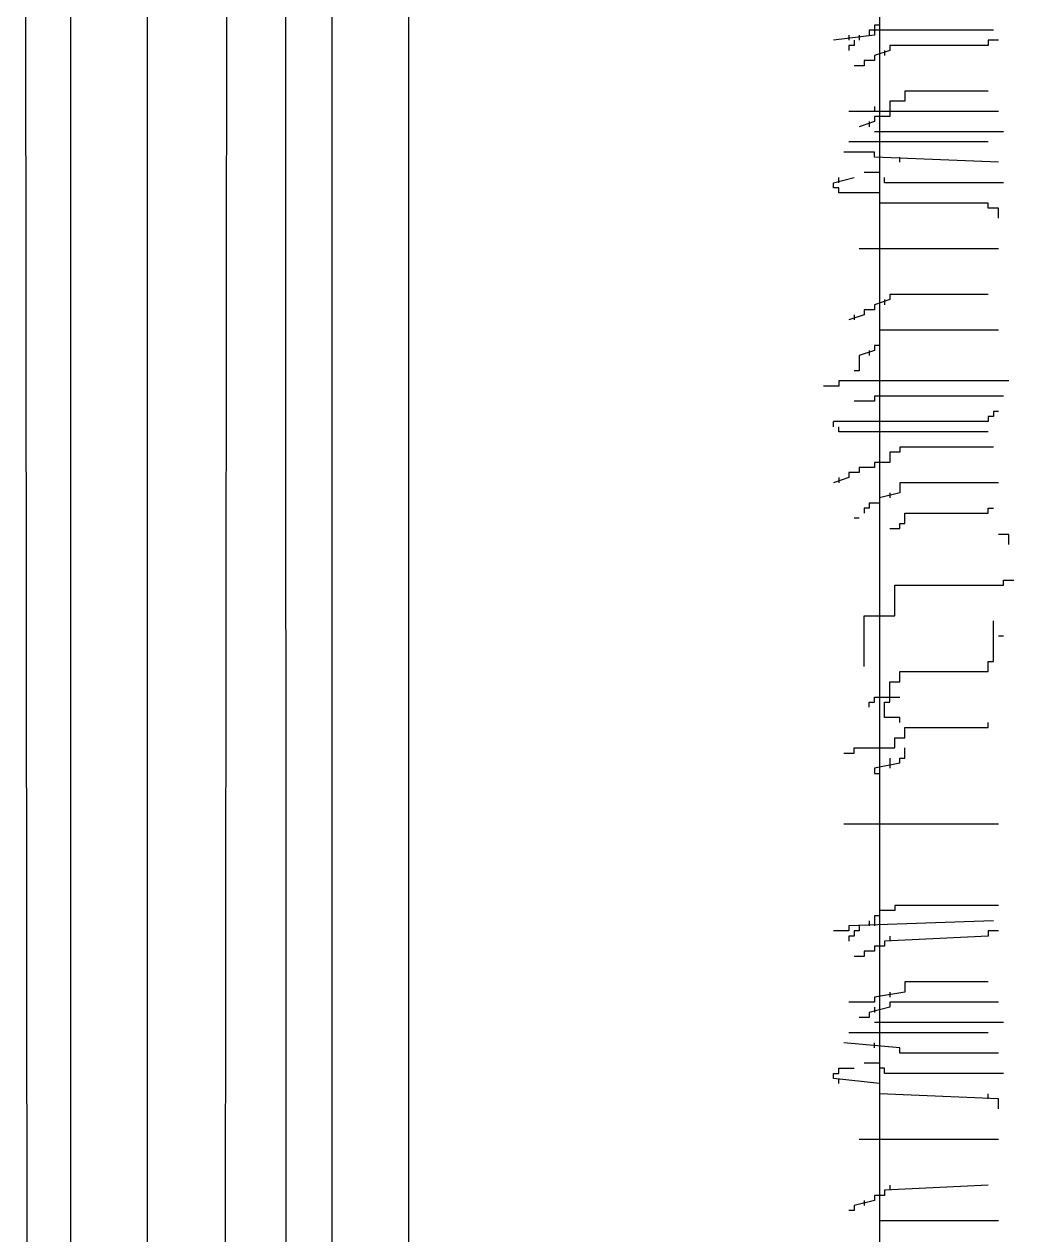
# Model space of a CAD drawing. Header units: inches. Extents: x 10.1 to 52.6, y 12.1 to 36.9.
# Drawn here: x 43.998 to 44.69, y 18.5 to 19.347 of the extents above; entities that cross this region are included whole.
import ezdxf

# ---------------------------------------------------------------- set-up
doc = ezdxf.new("R2010")
doc.units = ezdxf.units.IN
doc.header["$MEASUREMENT"] = 0
doc.layers.add('02', color=2, linetype='Continuous')
doc.layers.add('1', color=1, linetype='Continuous')

msp = doc.modelspace()

# ---------------------------------------------------------------- linework, layer by layer
at = {"layer": '02'}
for p, q in [((44.5967, 20.53423), (44.59657, 17.90905)), ((44.00075, 18.26497), (43.99838, 20.46385)), ((44.18155, 18.29173), (44.18117, 20.46385)), ((44.59301, 19.34685), (44.59301, 19.33973)), ((44.59657, 19.34685), (44.59301, 19.34685)), ((44.59301, 19.33973), (44.56451, 19.33617)), ((44.5752, 19.33973), (44.5752, 19.33617)), ((44.58233, 19.33973), (44.58233, 19.33617)), ((44.58945, 19.34329), (44.58945, 19.33973)), ((44.67625, 19.34329), (44.58945, 19.34329)), ((44.57876, 19.33262), (44.5752, 19.33262)), ((44.5752, 19.33262), (44.5752, 19.32906)), ((44.57876, 19.33617), (44.57876, 19.33262)), ((44.6037, 19.33262), (44.6037, 19.32906)), ((44.67269, 19.33262), (44.6037, 19.33262)), ((44.67269, 19.33617), (44.67269, 19.33262)), ((44.67981, 19.33617), (44.67269, 19.33617)), ((44.59301, 19.32194), (44.58589, 19.32194)), ((44.58589, 19.32194), (44.58589, 19.31838)), ((44.6037, 19.32906), (44.59301, 19.3255)), ((44.59301, 19.3255), (44.59301, 19.32194)), ((44.60014, 19.32906), (44.60014, 19.3255)), ((44.58589, 19.31838), (44.57876, 19.31838)), ((44.61439, 19.30059), (44.61439, 19.29348)), ((44.67269, 19.30059), (44.61439, 19.30059)), ((44.59301, 19.28992), (44.59301, 19.28636)), ((44.61439, 19.29348), (44.6037, 19.29348)), ((44.6037, 19.29348), (44.6037, 19.28281)), ((44.67981, 19.28636), (44.5752, 19.28636)), ((44.59301, 19.27925), (44.58233, 19.27569)), ((44.58945, 19.27925), (44.58945, 19.27569)), ((44.6037, 19.28281), (44.59301, 19.28281)), ((44.59301, 19.28281), (44.59301, 19.27925)), ((44.68337, 19.27213), (44.59301, 19.27213)), ((44.67269, 19.26502), (44.5752, 19.26502)), ((44.59301, 19.2579), (44.57164, 19.2579)), ((44.59301, 19.25434), (44.59301, 19.2579)), ((44.67981, 19.25079), (44.59301, 19.25434)), ((44.61082, 19.25079), (44.61082, 19.25434)), ((44.56451, 19.23655), (44.57876, 19.24011)), ((44.56451, 19.233), (44.56451, 19.23655)), ((44.56808, 19.23655), (44.56808, 19.24011)), ((44.59657, 19.24367), (44.58589, 19.24367)), ((44.60014, 19.23655), (44.60014, 19.24011)), ((44.68337, 19.23655), (44.60014, 19.23655)), ((44.56808, 19.233), (44.56451, 19.233)), ((44.56808, 19.22944), (44.56808, 19.233)), ((44.59657, 19.22944), (44.56808, 19.22944)), ((44.67269, 19.22232), (44.59657, 19.22232)), ((44.67269, 19.21877), (44.67269, 19.22232)), ((44.67981, 19.21877), (44.67269, 19.21877)), ((44.67981, 19.21165), (44.67981, 19.21877)), ((44.67981, 19.1903), (44.58233, 19.1903)), ((44.6037, 19.15472), (44.59301, 19.15117)), ((44.60014, 19.15472), (44.60014, 19.15117)), ((44.6037, 19.15828), (44.6037, 19.15472)), ((44.67269, 19.15828), (44.6037, 19.15828)), ((44.58589, 19.14405), (44.5752, 19.14049)), ((44.57876, 19.14405), (44.57876, 19.14049)), ((44.59301, 19.14761), (44.58589, 19.14761)), ((44.58589, 19.14761), (44.58589, 19.14405)), ((44.59301, 19.15117), (44.59301, 19.14761)), ((44.67981, 19.13338), (44.59657, 19.13338)), ((44.59301, 19.11915), (44.58233, 19.11559)), ((44.58945, 19.11915), (44.58945, 19.11559)), ((44.59657, 19.1227), (44.59301, 19.1227)), ((44.59301, 19.1227), (44.59301, 19.11915)), ((44.58233, 19.11559), (44.58233, 19.10491)), ((44.58233, 19.10491), (44.57876, 19.10491)), ((44.56808, 19.09424), (44.55739, 19.09424)), ((44.56808, 19.0978), (44.56808, 19.09424)), ((44.68693, 19.0978), (44.56808, 19.0978)), ((44.59301, 19.08713), (44.59301, 19.08357)), ((44.68337, 19.08713), (44.59301, 19.08713)), ((44.59301, 19.08357), (44.57876, 19.08357)), ((44.67625, 19.07645), (44.67625, 19.07289)), ((44.67981, 19.07645), (44.67625, 19.07645)), ((44.56451, 19.06578), (44.56451, 19.06934)), ((44.67269, 19.06934), (44.56451, 19.06934)), ((44.67269, 19.07289), (44.67269, 19.06934)), ((44.67625, 19.07289), (44.67269, 19.07289)), ((44.56808, 19.06222), (44.56808, 19.06578)), ((44.67269, 19.06222), (44.56808, 19.06222)), ((44.61082, 19.05155), (44.61082, 19.04799)), ((44.67625, 19.05155), (44.61082, 19.05155)), ((44.61082, 19.04799), (44.6037, 19.04799)), ((44.6037, 19.04799), (44.6037, 19.04087)), ((44.58233, 19.03376), (44.5752, 19.03376)), ((44.5752, 19.03376), (44.5752, 19.0302)), ((44.59301, 19.03732), (44.58233, 19.03732)), ((44.58233, 19.03732), (44.58233, 19.03376)), ((44.6037, 19.04087), (44.59301, 19.04087)), ((44.59301, 19.04087), (44.59301, 19.03732)), ((44.5752, 19.0302), (44.56451, 19.02664)), ((44.56808, 19.0302), (44.56808, 19.02664)), ((44.61082, 19.02664), (44.61082, 19.01953)), ((44.67981, 19.02664), (44.61082, 19.02664)), ((44.61082, 19.01953), (44.59657, 19.01597)), ((44.6037, 19.01953), (44.6037, 19.01597)), ((44.58945, 19.00885), (44.58589, 19.00885)), ((44.58589, 19.00885), (44.58589, 19.0053)), ((44.59657, 19.01241), (44.58945, 19.01241)), ((44.58945, 19.01241), (44.58945, 19.00885)), ((44.67269, 19.00885), (44.67625, 19.00885)), ((44.67269, 19.0053), (44.67269, 19.00885)), ((44.58233, 19.00174), (44.57876, 19.00174)), ((44.61439, 18.99818), (44.61439, 19.0053)), ((44.61439, 19.0053), (44.67269, 19.0053)), ((44.6037, 18.99462), (44.61082, 18.99462)), ((44.61082, 18.99462), (44.61082, 18.99818)), ((44.61082, 18.99818), (44.61439, 18.99818)), ((44.68693, 18.99046), (44.67981, 18.99046)), ((44.68693, 18.98334), (44.68693, 18.99046)), ((44.68337, 18.95844), (44.6905, 18.95844)), ((44.68337, 18.95488), (44.68337, 18.95844)), ((44.60726, 18.93353), (44.60726, 18.95488)), ((44.60726, 18.95488), (44.68337, 18.95488)), ((44.58589, 18.89795), (44.58589, 18.93353)), ((44.58589, 18.93353), (44.60726, 18.93353)), ((44.67625, 18.90151), (44.67625, 18.92997)), ((44.68337, 18.9193), (44.67981, 18.9193)), ((44.67269, 18.90151), (44.67625, 18.90151)), ((44.67269, 18.8944), (44.67269, 18.90151)), ((44.61082, 18.88728), (44.61082, 18.8944)), ((44.61082, 18.8944), (44.67269, 18.8944)), ((44.6037, 18.88728), (44.61082, 18.88728)), ((44.6037, 18.87305), (44.6037, 18.88728)), ((44.58945, 18.86949), (44.58945, 18.87305)), ((44.58945, 18.87305), (44.59301, 18.87305)), ((44.59301, 18.87305), (44.59301, 18.87661)), ((44.59301, 18.87661), (44.61082, 18.87661)), ((44.60014, 18.86238), (44.60014, 18.87305)), ((44.60014, 18.87305), (44.6037, 18.87305)), ((44.61082, 18.86238), (44.60014, 18.86238)), ((44.61082, 18.85882), (44.61082, 18.86238)), ((44.67269, 18.85526), (44.67269, 18.85882)), ((44.60726, 18.84814), (44.61439, 18.84814)), ((44.60726, 18.84103), (44.60726, 18.84814)), ((44.61439, 18.84814), (44.61439, 18.85526)), ((44.61439, 18.85526), (44.67269, 18.85526)), ((44.57876, 18.83747), (44.57876, 18.84103)), ((44.57876, 18.84103), (44.60726, 18.84103)), ((44.61439, 18.83391), (44.61439, 18.84103)), ((44.57164, 18.83747), (44.57876, 18.83747)), ((44.61082, 18.83036), (44.59301, 18.8268)), ((44.6037, 18.83391), (44.6037, 18.8268)), ((44.61082, 18.83036), (44.61082, 18.83391)), ((44.61082, 18.83391), (44.61439, 18.83391)), ((44.59301, 18.8268), (44.59301, 18.82324)), ((44.59301, 18.82324), (44.59657, 18.82324)), ((44.67981, 18.78766), (44.57164, 18.78766)), ((44.60726, 18.73074), (44.60726, 18.72718)), ((44.67981, 18.73074), (44.60726, 18.73074)), ((44.67625, 18.72006), (44.5752, 18.71651)), ((44.58945, 18.72006), (44.58945, 18.71651)), ((44.59657, 18.72362), (44.59301, 18.72362)), ((44.59301, 18.72362), (44.59301, 18.71651)), ((44.60726, 18.72718), (44.59657, 18.72718)), ((44.5752, 18.71295), (44.56451, 18.71295)), ((44.5752, 18.71651), (44.5752, 18.71295)), ((44.58233, 18.71295), (44.57876, 18.71295)), ((44.57876, 18.71295), (44.57876, 18.70939)), ((44.58233, 18.71651), (44.58233, 18.71295)), ((44.67269, 18.71295), (44.67269, 18.70939)), ((44.67981, 18.71295), (44.67269, 18.71295)), ((44.5752, 18.70939), (44.5752, 18.70583)), ((44.57876, 18.70939), (44.5752, 18.70939)), ((44.67269, 18.70939), (44.60014, 18.70583)), ((44.60014, 18.70583), (44.60014, 18.70227)), ((44.6037, 18.70939), (44.6037, 18.70583)), ((44.58589, 18.69516), (44.57876, 18.69516)), ((44.59301, 18.69872), (44.58589, 18.69872)), ((44.58589, 18.69872), (44.58589, 18.69516)), ((44.60014, 18.70227), (44.59301, 18.70227)), ((44.59301, 18.70227), (44.59301, 18.69872)), ((44.61439, 18.67025), (44.59301, 18.6667)), ((44.6037, 18.67025), (44.6037, 18.6667)), ((44.61439, 18.67737), (44.61439, 18.67025)), ((44.67269, 18.67737), (44.61439, 18.67737)), ((44.59301, 18.66314), (44.5752, 18.66314)), ((44.59301, 18.6667), (44.59301, 18.66314)), ((44.6037, 18.66314), (44.6037, 18.65958)), ((44.67981, 18.66314), (44.6037, 18.66314)), ((44.58945, 18.65246), (44.58233, 18.65246)), ((44.6037, 18.65958), (44.58945, 18.65602)), ((44.58945, 18.65602), (44.58945, 18.65246)), ((44.59301, 18.65958), (44.59301, 18.65602)), ((44.68337, 18.64891), (44.59301, 18.64891)), ((44.67269, 18.64179), (44.5752, 18.64179)), ((44.61082, 18.63112), (44.57164, 18.63468)), ((44.59301, 18.63112), (44.59301, 18.63468)), ((44.61082, 18.62756), (44.61082, 18.63112)), ((44.67981, 18.62756), (44.61082, 18.62756)), ((44.59657, 18.62044), (44.58589, 18.62044)), ((44.56451, 18.60977), (44.56451, 18.61333)), ((44.56451, 18.61333), (44.56808, 18.61333)), ((44.59657, 18.60621), (44.56451, 18.60977)), ((44.56808, 18.61333), (44.56808, 18.61689)), ((44.56808, 18.61689), (44.57876, 18.61689)), ((44.56808, 18.60621), (44.56808, 18.60977)), ((44.60014, 18.61689), (44.59657, 18.61689)), ((44.60014, 18.61333), (44.60014, 18.61689)), ((44.68337, 18.61333), (44.60014, 18.61333)), ((44.67981, 18.59554), (44.59657, 18.5991)), ((44.67269, 18.59554), (44.67269, 18.5991)), ((44.67981, 18.58842), (44.67981, 18.59554)), ((44.67981, 18.56708), (44.58233, 18.56708)), ((44.67269, 18.53506), (44.60014, 18.5315)), ((44.6037, 18.53506), (44.6037, 18.5315)), ((44.59301, 18.52794), (44.59301, 18.52438)), ((44.60014, 18.52794), (44.59301, 18.52794)), ((44.60014, 18.5315), (44.60014, 18.52794)), ((44.57876, 18.51727), (44.5752, 18.51727)), ((44.59301, 18.52438), (44.57876, 18.52083)), ((44.57876, 18.52083), (44.57876, 18.51727)), ((44.58589, 18.52438), (44.58589, 18.52083)), ((44.67981, 18.51015), (44.59657, 18.51015))]:
    msp.add_line(p, q, dxfattribs=at)
at = {"layer": '1'}
for p, q in [((44.14095, 20.57847), (44.13816, 17.69624)), ((44.03064, 20.46385), (44.03064, 17.69624)), ((44.0844, 20.46385), (44.0844, 17.69624)), ((44.21342, 20.46385), (44.21342, 17.69624)), ((44.26718, 20.46385), (44.26718, 17.69624))]:
    msp.add_line(p, q, dxfattribs=at)

doc.saveas('drawing.dxf')
